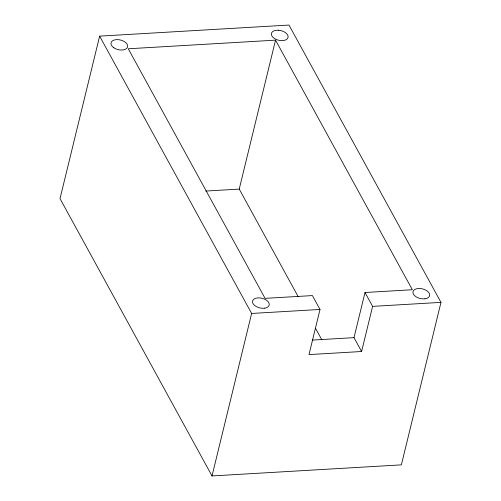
<?xml version="1.0" encoding="UTF-8"?>
<svg xmlns="http://www.w3.org/2000/svg" width="501" height="501" viewBox="0 0 501 501"><rect width="100%" height="100%" fill="white"/><g stroke="black" fill="none" stroke-linecap="round" stroke-linejoin="round"><path stroke-width="0.75" d="M99.63 36.141L60.02 198.628L212.023 475.95L401.37 464.859L440.98 302.372L288.977 25.05L99.63 36.141L251.634 313.457L212.023 475.95M298.233 296.749L239.227 189.096L275.537 40.149L128.269 48.772L265.073 298.358L312.411 295.59L320.007 309.455L309.004 354.589L361.603 351.508L372.606 306.374L365.004 292.509L412.342 289.735L275.537 40.149M361.603 351.508L354 337.643L365.004 292.509M205.723 191.063L239.227 189.096M251.634 313.457L320.007 309.455M372.606 306.374L440.98 302.372M312.236 340.091L354 337.643M315.524 328.293L321.911 339.947M264.779 308.165L262.724 308.297A8.548 4.954 13.7 0 1 253.45 304.245L252.692 302.892A8.548 4.954 13.7 0 1 257.971 297.882A8.548 4.954 13.7 0 1 268.298 301.909L269.056 303.268A8.548 4.954 13.7 0 1 264.779 308.165M424.917 298.809L422.831 298.89A8.548 4.954 13.7 0 1 413.212 293.755A8.548 4.954 13.7 0 1 418.341 288.488A8.548 4.954 13.7 0 1 428.856 292.703L429.539 294.068A8.548 4.954 13.7 0 1 424.917 298.809M278.606 30.248L276.489 30.26A8.548 4.954 13.7 0 0 271.749 35.703A8.548 4.954 13.7 0 0 281.593 40.65A8.548 4.954 13.7 0 0 288.05 36.066L287.474 34.707A8.548 4.954 13.7 0 0 278.606 30.248M113.915 47.827A8.548 4.954 13.7 0 0 127.58 47.025A8.548 4.954 13.7 0 0 116.47 39.623A8.548 4.954 13.7 0 0 113.915 47.827"/></g></svg>
